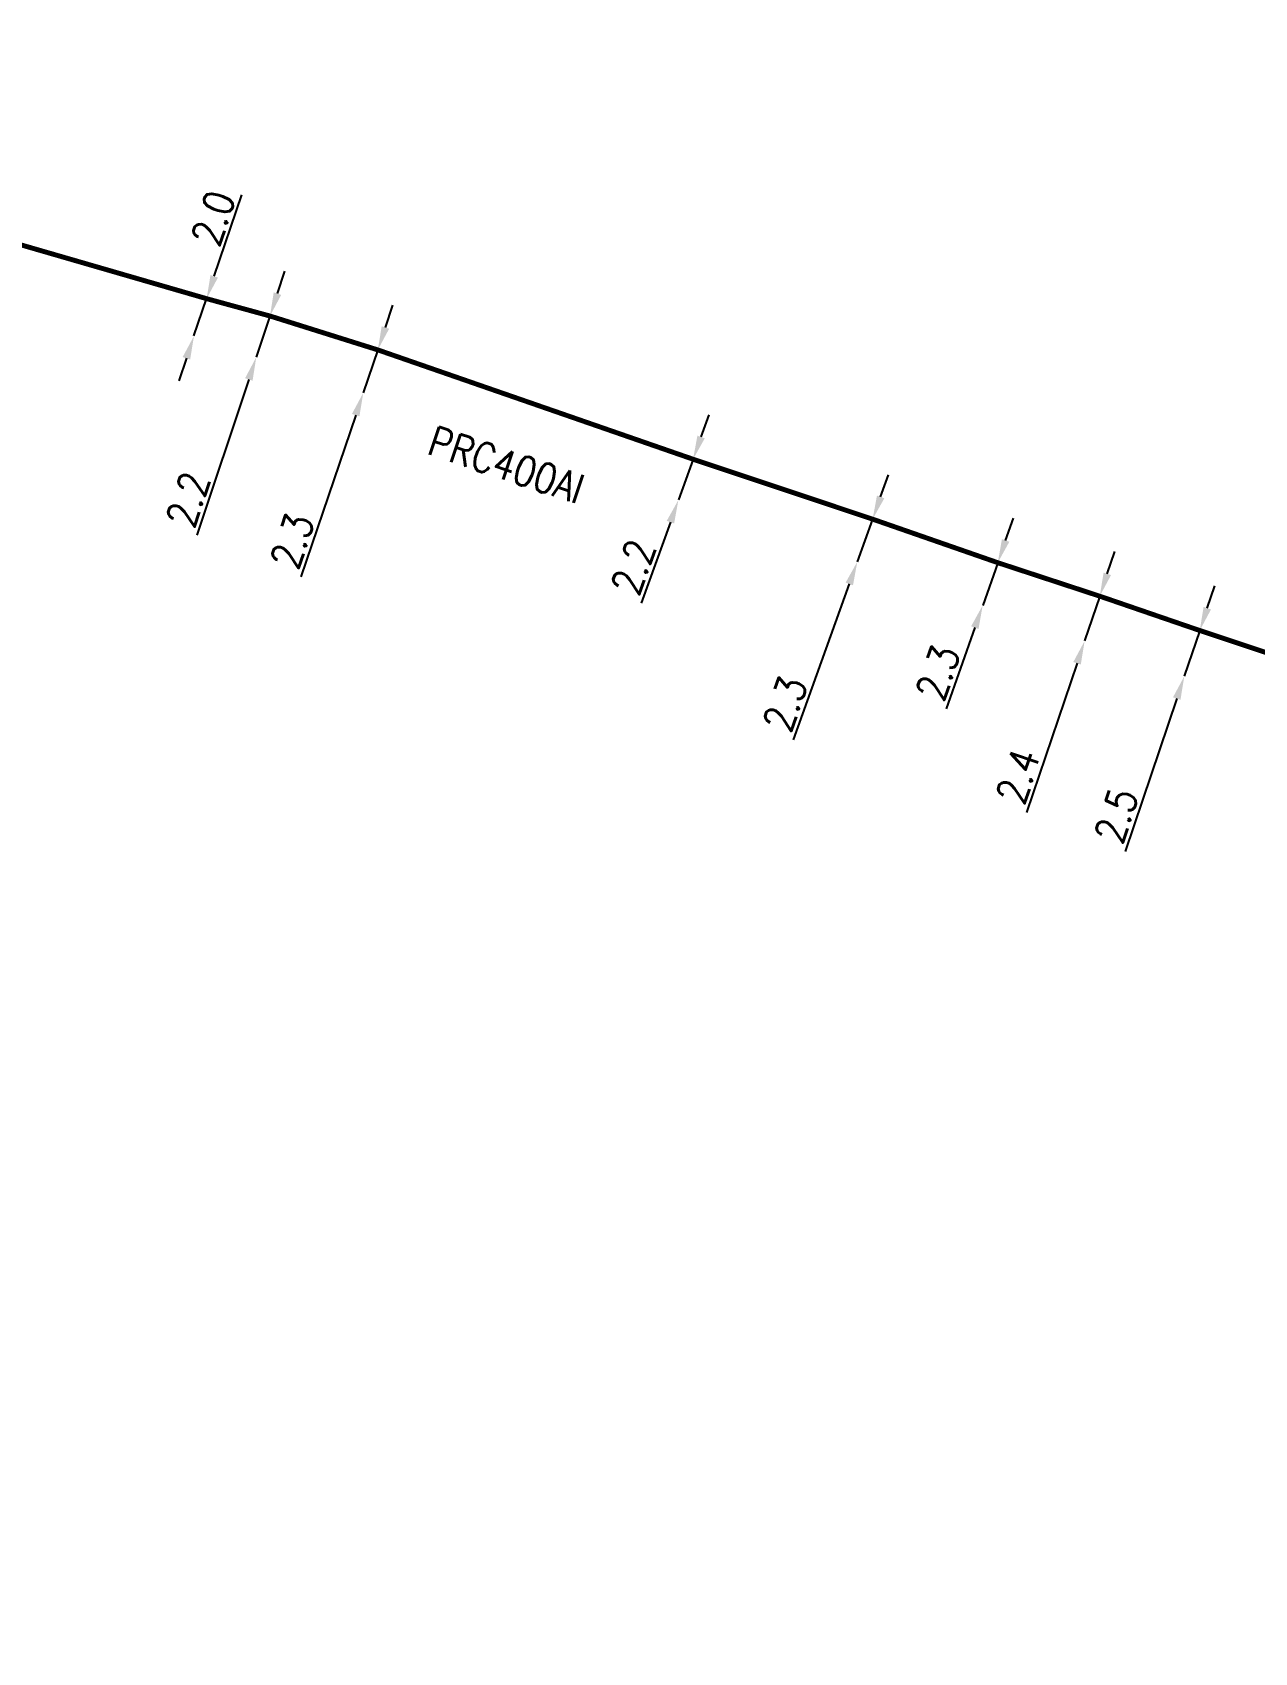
# Model space of a CAD drawing. Header units: millimetres. Extents: x 156382 to 158006, y 120998 to 122000.
# Drawn here: x 157211.3 to 157273.4, y 121213.9 to 121296.3 of the extents above; entities that cross this region are included whole.
import ezdxf
from ezdxf.enums import TextEntityAlignment as Align

# ---------------------------------------------------------------- set-up
doc = ezdxf.new("R2010")
doc.units = ezdxf.units.MM
doc.header["$PDMODE"] = 34
doc.layers.get('DEFPOINTS').update_dxf_attribs({"linetype": 'CONTINUOUS'})
doc.layers.add('M_110', color=1, linetype='M_ST_10')
doc.styles.get("Standard").update_dxf_attribs({"font": 'romans.shx', "width": 0.85})
doc.linetypes.add('M_ST_10', pattern='A,5,-0.3,["++",Standard,S=1,R=0,X=0,Y=-0.5],-2.8', length=8.1)
doc.dimstyles.get("Standard").update_dxf_attribs({"dimtxt": 1.5, "dimasz": 1.2, "dimexe": 0.625, "dimexo": 0.625, "dimgap": 0.25, "dimtad": 1, "dimdec": 1, "dimzin": 0, "dimdsep": 46, "dimtxsty": 'Standard', "dimcen": -0.5, "dimadec": 0, "dimazin": 0, "dimtfac": 1, "dimtdec": 1, "dimtmove": 0, "dimatfit": 3, "dimfxl": 0, "dimtolj": 1, "dimtzin": 0, "dimarcsym": 0})

# ---------------------------------------------------------------- blocks, each defined once
blk = doc.blocks.new('*D266')
at = {"layer": 'DEFPOINTS', "color": 0, "linetype": 'Continuous', "transparency": 16777216}
for p in [(157220.126, 121282.745), (157219.483, 121280.851), (157219.483, 121280.851)]:
    blk.add_point(p, dxfattribs=at)
at = {"layer": 'M_110', "color": 0, "linetype": 'Continuous', "lineweight": -2, "transparency": 16777216}
for p, q in [((157220.511, 121283.881), (157221.916, 121288.021)), ((157219.483, 121280.851), (157220.126, 121282.745)), ((157219.098, 121279.714), (157218.712, 121278.578))]:
    blk.add_line(p, q, dxfattribs=at)
at = {"layer": 'M_110', "color": 0, "linetype": 'Continuous', "transparency": 16777216}
for points in [[(157220.322, 121283.945), (157220.701, 121283.817), (157220.126, 121282.745)], [(157218.908, 121279.779), (157219.287, 121279.65), (157219.483, 121280.851)]]:
    blk.add_solid(points, dxfattribs=at)
at = {"layer": 'M_110', "color": 0, "linetype": 'Continuous', "transparency": 16777216, "insert": (157220.459, 121286.84), "char_height": 1.5, "attachment_point": 5, "rotation": 71.25883}
blk.add_mtext('\\A1;2.0', dxfattribs=at)
blk = doc.blocks.new('*D267')
at = {"layer": 'DEFPOINTS', "color": 0, "linetype": 'Continuous', "transparency": 16777216}
for p in [(157223.345, 121281.864), (157222.649, 121279.777), (157222.649, 121279.777)]:
    blk.add_point(p, dxfattribs=at)
at = {"layer": 'M_110', "color": 0, "linetype": 'Continuous', "lineweight": -2, "transparency": 16777216}
for p, q in [((157223.725, 121283.002), (157224.104, 121284.14)), ((157223.345, 121281.864), (157222.649, 121279.777)), ((157222.269, 121278.638), (157219.628, 121270.72))]:
    blk.add_line(p, q, dxfattribs=at)
at = {"layer": 'M_110', "color": 0, "linetype": 'Continuous', "transparency": 16777216}
for points in [[(157223.535, 121283.065), (157223.915, 121282.939), (157223.345, 121281.864)], [(157222.08, 121278.702), (157222.459, 121278.575), (157222.649, 121279.777)]]:
    blk.add_solid(points, dxfattribs=at)
at = {"layer": 'M_110', "color": 0, "linetype": 'Continuous', "transparency": 16777216, "insert": (157219.181, 121272.541), "char_height": 1.5, "attachment_point": 5, "rotation": 71.5543}
blk.add_mtext('\\A1;2.2', dxfattribs=at)
blk = doc.blocks.new('*D268')
at = {"layer": 'DEFPOINTS', "color": 0, "linetype": 'Continuous', "transparency": 16777216}
for p in [(157228.824, 121280.142), (157228.085, 121277.963), (157228.085, 121277.963)]:
    blk.add_point(p, dxfattribs=at)
at = {"layer": 'M_110', "color": 0, "linetype": 'Continuous', "lineweight": -2, "transparency": 16777216}
for p, q in [((157229.21, 121281.278), (157229.595, 121282.414)), ((157228.824, 121280.142), (157228.085, 121277.963)), ((157227.7, 121276.827), (157224.913, 121268.609))]:
    blk.add_line(p, q, dxfattribs=at)
at = {"layer": 'M_110', "color": 0, "linetype": 'Continuous', "transparency": 16777216}
for points in [[(157229.02, 121281.342), (157229.399, 121281.214), (157228.824, 121280.142)], [(157227.511, 121276.891), (157227.889, 121276.763), (157228.085, 121277.963)]]:
    blk.add_solid(points, dxfattribs=at)
at = {"layer": 'M_110', "color": 0, "linetype": 'Continuous', "transparency": 16777216, "insert": (157224.475, 121270.432), "char_height": 1.5, "attachment_point": 5, "rotation": 71.26534}
blk.add_mtext('\\A1;2.3', dxfattribs=at)
blk = doc.blocks.new('*D271')
at = {"layer": 'DEFPOINTS', "color": 0, "linetype": 'Continuous', "transparency": 16777216}
for p in [(157244.844, 121274.587), (157244.099, 121272.518), (157244.099, 121272.518)]:
    blk.add_point(p, dxfattribs=at)
at = {"layer": 'M_110', "color": 0, "linetype": 'Continuous', "lineweight": -2, "transparency": 16777216}
for p, q in [((157245.251, 121275.716), (157245.657, 121276.845)), ((157244.844, 121274.587), (157244.099, 121272.518)), ((157243.692, 121271.389), (157242.211, 121267.276))]:
    blk.add_line(p, q, dxfattribs=at)
at = {"layer": 'M_110', "color": 0, "linetype": 'Continuous', "transparency": 16777216}
for points in [[(157245.063, 121275.784), (157245.439, 121275.649), (157244.844, 121274.587)], [(157243.504, 121271.456), (157243.88, 121271.321), (157244.099, 121272.518)]]:
    blk.add_solid(points, dxfattribs=at)
at = {"layer": 'M_110', "color": 0, "linetype": 'Continuous', "transparency": 16777216, "insert": (157241.807, 121269.107), "char_height": 1.5, "attachment_point": 5, "rotation": 70.19145}
blk.add_mtext('\\A1;2.2', dxfattribs=at)
blk = doc.blocks.new('*D272')
at = {"layer": 'DEFPOINTS', "color": 0, "linetype": 'Continuous', "transparency": 16777216}
for p in [(157253.968, 121271.541), (157253.189, 121269.377), (157253.189, 121269.377)]:
    blk.add_point(p, dxfattribs=at)
at = {"layer": 'M_110', "color": 0, "linetype": 'Continuous', "lineweight": -2, "transparency": 16777216}
for p, q in [((157254.375, 121272.67), (157254.781, 121273.799)), ((157253.968, 121271.541), (157253.189, 121269.377)), ((157252.782, 121268.248), (157249.929, 121260.326))]:
    blk.add_line(p, q, dxfattribs=at)
at = {"layer": 'M_110', "color": 0, "linetype": 'Continuous', "transparency": 16777216}
for points in [[(157254.187, 121272.738), (157254.563, 121272.602), (157253.968, 121271.541)], [(157252.594, 121268.316), (157252.97, 121268.18), (157253.189, 121269.377)]]:
    blk.add_solid(points, dxfattribs=at)
at = {"layer": 'M_110', "color": 0, "linetype": 'Continuous', "transparency": 16777216, "insert": (157249.525, 121262.157), "char_height": 1.5, "attachment_point": 5, "rotation": 70.19145}
blk.add_mtext('\\A1;2.3', dxfattribs=at)
blk = doc.blocks.new('*D273')
at = {"layer": 'DEFPOINTS', "color": 0, "linetype": 'Continuous', "transparency": 16777216}
for p in [(157260.327, 121269.329), (157259.56, 121267.16), (157259.56, 121267.16)]:
    blk.add_point(p, dxfattribs=at)
at = {"layer": 'M_110', "color": 0, "linetype": 'Continuous', "lineweight": -2, "transparency": 16777216}
for p, q in [((157260.727, 121270.46), (157261.127, 121271.592)), ((157260.327, 121269.329), (157259.56, 121267.16)), ((157259.16, 121266.029), (157257.702, 121261.908))]:
    blk.add_line(p, q, dxfattribs=at)
at = {"layer": 'M_110', "color": 0, "linetype": 'Continuous', "transparency": 16777216}
for points in [[(157260.538, 121270.527), (157260.915, 121270.394), (157260.327, 121269.329)], [(157258.971, 121266.096), (157259.348, 121265.962), (157259.56, 121267.16)]]:
    blk.add_solid(points, dxfattribs=at)
at = {"layer": 'M_110', "color": 0, "linetype": 'Continuous', "transparency": 16777216, "insert": (157257.288, 121263.736), "char_height": 1.5, "attachment_point": 5, "rotation": 70.5266}
blk.add_mtext('\\A1;2.3', dxfattribs=at)
blk = doc.blocks.new('*D274')
at = {"layer": 'DEFPOINTS', "color": 0, "linetype": 'Continuous', "transparency": 16777216}
for p in [(157265.509, 121267.627), (157264.74, 121265.353), (157264.74, 121265.353)]:
    blk.add_point(p, dxfattribs=at)
at = {"layer": 'M_110', "color": 0, "linetype": 'Continuous', "lineweight": -2, "transparency": 16777216}
for p, q in [((157265.893, 121268.764), (157266.278, 121269.9)), ((157265.509, 121267.627), (157264.74, 121265.353)), ((157264.355, 121264.217), (157261.789, 121256.631))]:
    blk.add_line(p, q, dxfattribs=at)
at = {"layer": 'M_110', "color": 0, "linetype": 'Continuous', "transparency": 16777216}
for points in [[(157265.704, 121268.828), (157266.082, 121268.7), (157265.509, 121267.627)], [(157264.166, 121264.281), (157264.545, 121264.153), (157264.74, 121265.353)]]:
    blk.add_solid(points, dxfattribs=at)
at = {"layer": 'M_110', "color": 0, "linetype": 'Continuous', "transparency": 16777216, "insert": (157261.36, 121258.482), "char_height": 1.5, "attachment_point": 5, "rotation": 71.31306}
blk.add_mtext('\\A1;2.4', dxfattribs=at)
blk = doc.blocks.new('*D275')
at = {"layer": 'DEFPOINTS', "color": 0, "linetype": 'Continuous', "transparency": 16777216}
for p in [(157270.59, 121265.883), (157269.805, 121263.562), (157269.805, 121263.562)]:
    blk.add_point(p, dxfattribs=at)
at = {"layer": 'M_110', "color": 0, "linetype": 'Continuous', "lineweight": -2, "transparency": 16777216}
for p, q in [((157270.974, 121267.02), (157271.359, 121268.157)), ((157270.59, 121265.883), (157269.805, 121263.562)), ((157269.42, 121262.425), (157266.793, 121254.658))]:
    blk.add_line(p, q, dxfattribs=at)
at = {"layer": 'M_110', "color": 0, "linetype": 'Continuous', "transparency": 16777216}
for points in [[(157270.785, 121267.084), (157271.164, 121266.956), (157270.59, 121265.883)], [(157269.231, 121262.489), (157269.61, 121262.361), (157269.805, 121263.562)]]:
    blk.add_solid(points, dxfattribs=at)
at = {"layer": 'M_110', "color": 0, "linetype": 'Continuous', "transparency": 16777216, "insert": (157266.354, 121256.481), "char_height": 1.5, "attachment_point": 5, "rotation": 71.31304}
blk.add_mtext('\\A1;2.5', dxfattribs=at)

msp = doc.modelspace()

# ---------------------------------------------------------------- linework, layer by layer
at = {"layer": 'M_110', "const_width": 0.25, "flags": 128}
msp.add_lwpolyline([(157340.782, 121293.006), (157335.751, 121296.078, 0.400269), (157335.077, 121295.931), (157334.165, 121294.586), (157331.098, 121290.063), (157329.38, 121287.24), (157324.934, 121280.012), (157315.646, 121265.768), (157313.079, 121263.171), (157310.752, 121262.333, 0.21345), (157310.458, 121262.049), (157307.289, 121254.202, -0.441779), (157306.681, 121253.943), (157304.258, 121254.708), (157299.438, 121256.142), (157293.175, 121258.252), (157288.144, 121259.918), (157284.177, 121261.299), (157279.412, 121262.949), (157270.59, 121265.883), (157265.509, 121267.627), (157260.327, 121269.329), (157253.968, 121271.541), (157244.844, 121274.587), (157228.824, 121280.142), (157223.345, 121281.864), (157220.126, 121282.745), (157203.008, 121287.706, 0.412779), (157202.389, 121287.367), (157201.88, 121285.639), (157200.164, 121279.826), (157197.598, 121271.302), (157194.365, 121260.068), (157192.232, 121253.21), (157191.343, 121250.32), (157188.679, 121241.645), (157188.337, 121240.023), (157184.059, 121226.915), (157180.502, 121218.686), (157179.361, 121214.417, -0.523691), (157178.575, 121214.177), (157174.805, 121217.432), (157174.805, 121217.432), (157171.754, 121219.7), (157167.168, 121223.249), (157162.351, 121226.678), (157157.501, 121230.226), (157152.539, 121233.712), (157151.323, 121234.555), (157144.441, 121239.008), (157139.975, 121241.615), (157139.005, 121242.151), (157127.28, 121248.46), (157119.77, 121251.04), (157109.692, 121254.509), (157103.433, 121256.126), (157092.141, 121262.074), (157085.18, 121266.351), (157082.683, 121268.01), (157081.52, 121268.516), (157076.399, 121271.8), (157071.459, 121275.126), (157062.596, 121281.29), (157059.452, 121283.432), (157056.004, 121285.975), (157051.016, 121289.396, 0.109169), (157046.422, 121289.895, 0.045181), (157043.414, 121289.421), (157040.189, 121288.019), (157035.095, 121285.627), (157033.069, 121284.647, -0.145504), (157032.787, 121284.602, -0.044685), (157029.413, 121285.345, 0.118283), (157026.44, 121285.556, -0.020721), (157023.927, 121285.245, -0.088438), (157020.838, 121285.538, -0.027205), (157015.993, 121287.173), (157009.096, 121289.926), (157005.404, 121291.764), (157000.561, 121293.76), (157000, 121293.993)], format="xyb", dxfattribs=at)

# ---------------------------------------------------------------- texts
at = {"layer": 'M_110', "linetype": 'Continuous', "width": 0.85}
msp.add_text('PRC400Al', height=1.5, rotation=341.53553, dxfattribs=at).set_placement((157235.356, 121274.299), align=Align.MIDDLE)

# ---------------------------------------------------------------- dimensions: what is measured, and where the dimension line sits
at = {"layer": 'M_110', "linetype": 'Continuous'}
for base, p1, p2, angle, picture, middle in [((157219.483, 121280.851), (157220.126, 121282.745), (157219.483, 121280.851), 71.25883, '*D266', (157221.406, 121286.519)), ((157222.649, 121279.777), (157223.345, 121281.864), (157222.649, 121279.777), 71.5543, '*D267', (157220.13, 121272.224)), ((157228.085, 121277.963), (157228.824, 121280.142), (157228.085, 121277.963), 71.26534, '*D268', (157225.422, 121270.11)), ((157244.099, 121272.518), (157244.844, 121274.587), (157244.099, 121272.518), 70.19145, '*D271', (157242.748, 121268.768)), ((157253.189, 121269.377), (157253.968, 121271.541), (157253.189, 121269.377), 70.19145, '*D272', (157250.466, 121261.818)), ((157259.56, 121267.16), (157260.327, 121269.329), (157259.56, 121267.16), 70.5266, '*D273', (157258.231, 121263.403)), ((157264.74, 121265.353), (157265.509, 121267.627), (157264.74, 121265.353), 71.31306, '*D274', (157262.307, 121258.161)), ((157269.805, 121263.562), (157270.59, 121265.883), (157269.805, 121263.562), 71.31304, '*D275', (157267.301, 121256.16))]:
    dim = msp.add_linear_dim(base=base, p1=p1, p2=p2, angle=angle, dimstyle='Standard', dxfattribs=at)
    dim.commit()
    dim.dimension.update_dxf_attribs({"geometry": picture, "text_midpoint": middle, "dimtype": 160})

doc.saveas('drawing.dxf')
